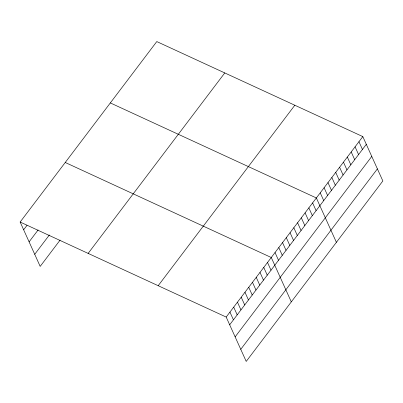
<?xml version="1.0" encoding="UTF-8"?>
<svg xmlns="http://www.w3.org/2000/svg" width="403" height="403" viewBox="0 0 403 403"><rect width="100%" height="100%" fill="white"/><g stroke="black" fill="none" stroke-linecap="round" stroke-linejoin="round"><path stroke-width="0.6" d="M20.15 222.038L156.782 41.574L362.816 136.597L382.85 180.962L246.218 361.426L226.184 317.06L20.15 222.038L40.184 266.403L60.097 240.097M23.641 229.77L27.026 225.302M29.102 241.86L38.119 229.947M34.723 254.313L49.378 234.959M88.141 253.396L224.773 72.933M158.193 285.702L294.825 105.238M226.184 317.06L362.816 136.597M229.68 324.798L366.312 144.334M235.135 336.883L371.768 156.424M240.757 349.341L377.394 168.877M110.326 102.931L316.365 197.959L336.394 242.319M65.241 162.485L271.274 257.507L291.304 301.872M358.947 141.71L362.438 149.448M355.078 146.823L358.569 154.561M351.204 151.936L354.695 159.674M347.336 157.049L350.827 164.787M343.462 162.162L346.953 169.9M339.593 167.275L343.084 175.013M335.719 172.388L339.21 180.126M331.85 177.501L335.341 185.239M327.977 182.614L331.468 190.352M324.108 187.727L327.599 195.465M320.234 192.846L323.725 200.578M312.607 202.921L316.098 210.653M308.849 207.883L312.34 215.615M305.091 212.844L308.582 220.577M301.333 217.806L304.824 225.544M297.575 222.768L301.066 230.506M293.817 227.73L297.313 235.468M290.059 232.697L293.555 240.43M286.301 237.659L289.797 245.392M282.548 242.621L286.039 250.354M278.79 247.583L282.281 255.321M275.032 252.545L278.523 260.283M267.516 262.469L271.007 270.206M263.758 267.436L267.249 275.168M260 272.398L263.497 280.13M256.243 277.36L259.739 285.092M252.485 282.322L255.981 290.059M248.732 287.284L252.223 295.021M244.974 292.246L248.465 299.983M241.216 297.213L244.707 304.945M237.458 302.174L240.949 309.907M233.7 307.136L237.191 314.869M229.942 312.098L233.433 319.831"/></g></svg>
